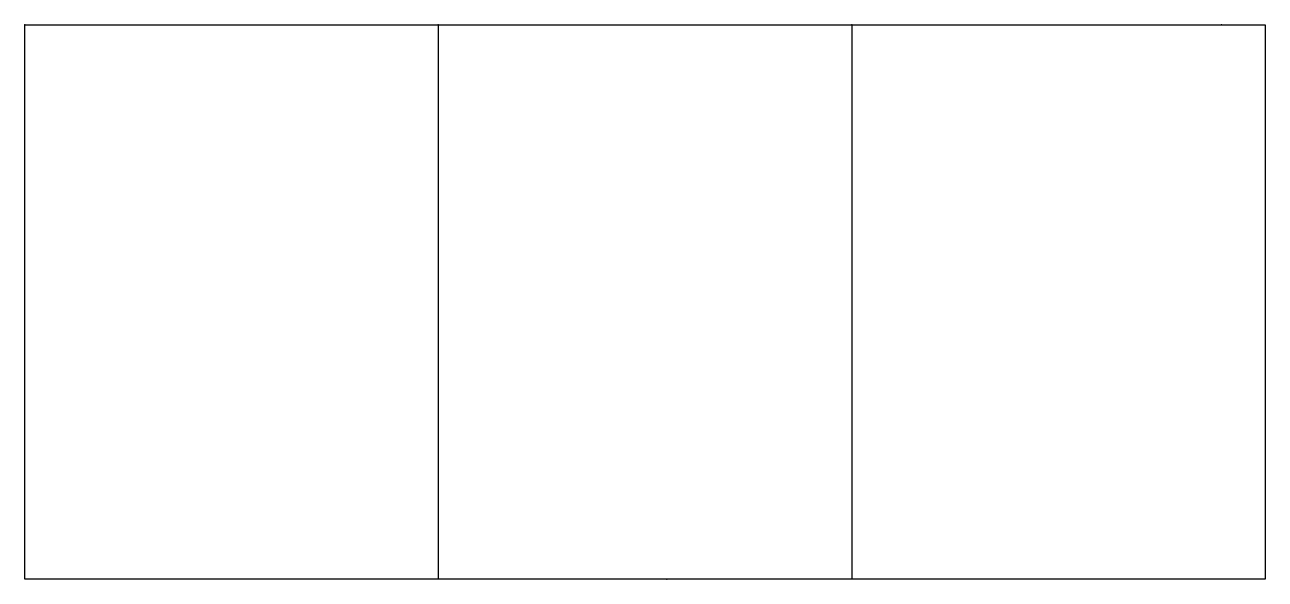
# Model space of a CAD drawing. Extents: x 1230 to 1606, y 1746 to 1914.
import ezdxf

# ---------------------------------------------------------------- set-up
doc = ezdxf.new("R2010")
doc.units = 12
doc.layers.get('0').update_dxf_attribs({"lineweight": 30})

msp = doc.modelspace()

# ---------------------------------------------------------------- linework, layer by layer
for p, q in [((1229.97, 1914.5), (1606.2, 1914.5)), ((1229.97, 1746.2), (1229.97, 1914.5)), ((1355.38, 1914.5), (1355.38, 1746.2)), ((1480.79, 1914.5), (1480.79, 1746.2)), ((1606.2, 1914.5), (1606.2, 1746.2)), ((1606.2, 1746.2), (1229.97, 1746.2))]:
    msp.add_line(p, q)
for p in [(1229.97, 1914.5), (1355.38, 1914.5), (1480.79, 1914.5), (1592.98, 1914.5), (1424.69, 1746.2)]:
    msp.add_point(p)

doc.saveas('drawing.dxf')
